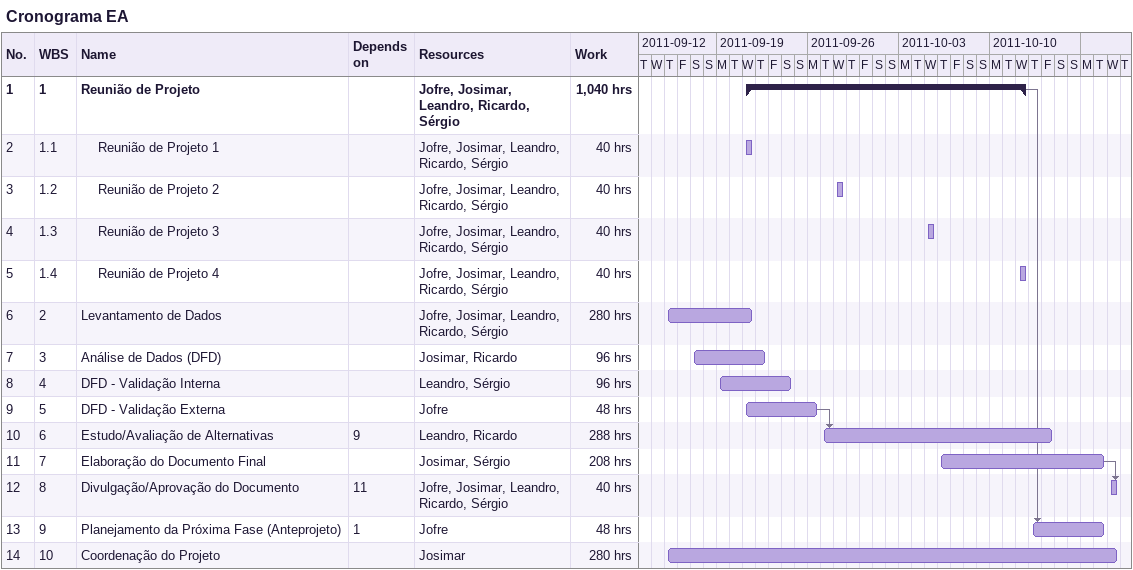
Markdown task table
Cronograma EA

| ID | WBS | Task | Start | Finish | Predecessors | Resources | Work (h) |
|---|---|---|---|---|---|---|---|
| 1 | 1 | **Reunião de Projeto** | 2011-09-21 | 2011-10-12 |  | Jofre, Josimar, Leandro, Ricardo, Sérgio | 1040 |
| 2 | 1.1 | Reunião de Projeto 1 | 2011-09-21 | 2011-09-21 |  | Jofre, Josimar, Leandro, Ricardo, Sérgio | 40 |
| 3 | 1.2 | Reunião de Projeto 2 | 2011-09-28 | 2011-09-28 |  | Jofre, Josimar, Leandro, Ricardo, Sérgio | 40 |
| 4 | 1.3 | Reunião de Projeto 3 | 2011-10-05 | 2011-10-05 |  | Jofre, Josimar, Leandro, Ricardo, Sérgio | 40 |
| 5 | 1.4 | Reunião de Projeto 4 | 2011-10-12 | 2011-10-12 |  | Jofre, Josimar, Leandro, Ricardo, Sérgio | 40 |
| 6 | 2 | Levantamento de Dados | 2011-09-15 | 2011-09-21 |  | Jofre, Josimar, Leandro, Ricardo, Sérgio | 280 |
| 7 | 3 | Análise de Dados (DFD) | 2011-09-17 | 2011-09-22 |  | Josimar, Ricardo | 96 |
| 8 | 4 | DFD - Validação Interna | 2011-09-19 | 2011-09-24 |  | Leandro, Sérgio | 96 |
| 9 | 5 | DFD - Validação Externa | 2011-09-21 | 2011-09-26 |  | Jofre | 48 |
| 10 | 6 | Estudo/Avaliação de Alternativas | 2011-09-27 | 2011-10-14 | 9 | Leandro, Ricardo | 288 |
| 11 | 7 | Elaboração do Documento Final | 2011-10-06 | 2011-10-18 |  | Josimar, Sérgio | 208 |
| 12 | 8 | Divulgação/Aprovação do Documento | 2011-10-19 | 2011-10-19 | 11 | Jofre, Josimar, Leandro, Ricardo, Sérgio | 40 |
| 13 | 9 | Planejamento da Próxima Fase (Anteprojeto) | 2011-10-13 | 2011-10-18 | 1 | Jofre | 48 |
| 14 | 10 | Coordenação do Projeto | 2011-09-15 | 2011-10-19 |  | Josimar | 280 |
